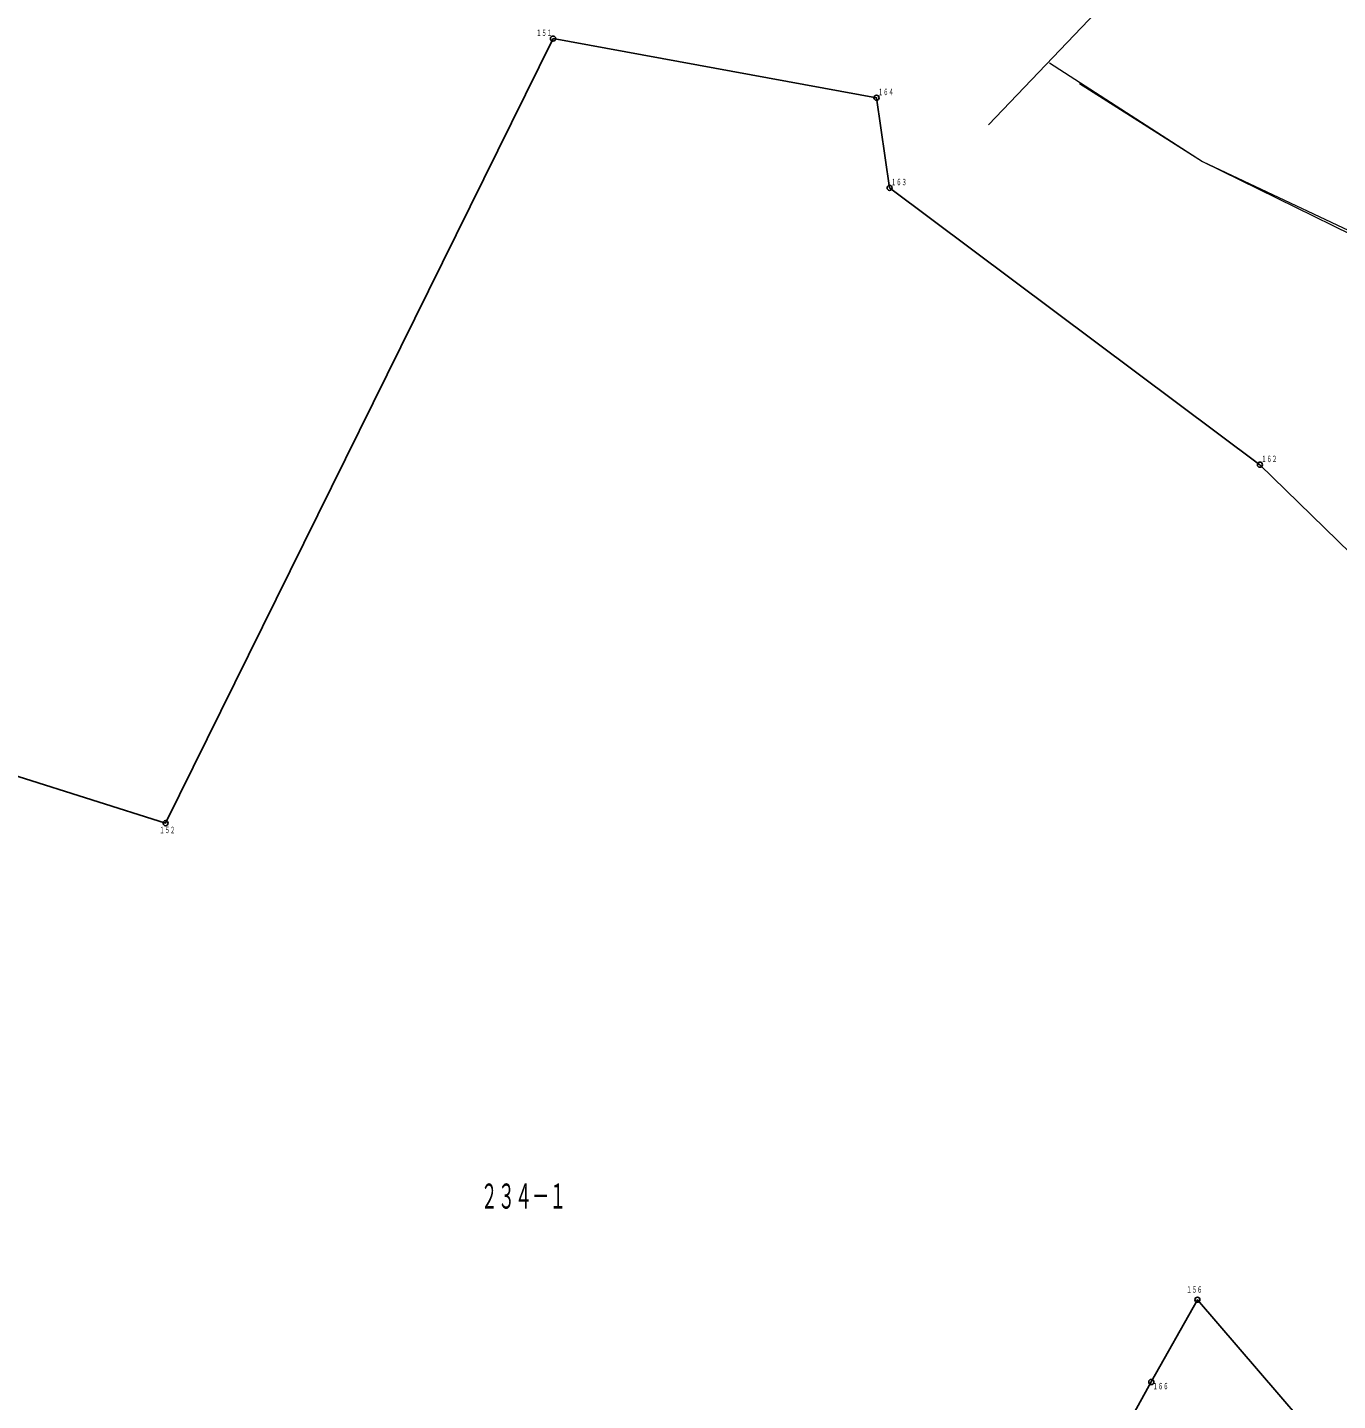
# Model space of a CAD drawing. Units: millimetres on the paper. Extents: x -947 to 759, y -3980 to 320.
# Drawn here: x -215.2 to -138.8, y 151.7 to 231.8 of the extents above; entities that cross this region are included whole.
import ezdxf
from ezdxf.enums import TextEntityAlignment as Align

# ---------------------------------------------------------------- set-up
doc = ezdxf.new("R2010")
doc.units = ezdxf.units.MM
doc.layers.add('0-6', color=7, linetype='Continuous', lineweight=9)
for name, color, linetype in [('6-3', 5, 'Continuous'), ('6-4', 3, 'Continuous'), ('6-5', 5, 'Continuous'), ('6-6', 5, 'Continuous')]:
    doc.layers.add(name, color=color, linetype=linetype)
doc.styles.add('ＭＳ ゴシック', font='')
doc.styles.get('ＭＳ ゴシック').set_extended_font_data('MS Gothic')

msp = doc.modelspace()

# ---------------------------------------------------------------- linework, layer by layer
at = {"layer": '0-6'}
for points in [[(-159.165, 226.127), (-134.538, 251.907), (-134.324, 255.487), (-134.72, 257.507), (-171.618, 286.327)], [(-159.165, 226.127), (-134.538, 251.907), (-134.324, 255.487), (-134.72, 257.507), (-171.618, 286.327)], [(-153.854, 228.527), (-146.695, 223.988), (-132.609, 217.068), (-116.361, 209.668), (-109.434, 204.888), (-103.71, 197.948), (-97.492, 186.968), (-88.057, 164.988), (-83.042, 158.788), (-75.158, 151.849), (-65.245, 141.109), (-45.302, 119.129), (-42.449, 114.369), (-41.014, 109.349)], [(-153.854, 228.527), (-146.695, 223.988), (-132.609, 217.068), (-116.361, 209.668), (-109.434, 204.888), (-103.71, 197.948), (-97.492, 186.968), (-88.057, 164.988), (-83.042, 158.788), (-75.158, 151.849), (-65.245, 141.109), (-45.302, 119.129), (-42.449, 114.369), (-41.014, 109.349)]]:
    msp.add_lwpolyline(points, dxfattribs=at)
at = {"layer": '0-6', "color": 5}
msp.add_lwpolyline([(-155.602, 229.727), (-146.695, 223.988), (-116.361, 209.668), (-109.434, 204.888), (-103.71, 197.948), (-97.492, 186.968), (-88.057, 164.988), (-83.042, 158.788), (-75.158, 151.849), (-45.302, 119.129), (-42.449, 114.369), (-38.391, 105.809)], dxfattribs=at)
msp.add_lwpolyline([(-155.602, 229.727), (-146.695, 223.988), (-116.361, 209.668), (-109.434, 204.888), (-103.71, 197.948), (-97.492, 186.968), (-88.057, 164.988), (-83.042, 158.788), (-75.158, 151.849), (-45.302, 119.129), (-42.449, 114.369), (-38.391, 105.809)], dxfattribs=at)
at = {"layer": '6-3'}
for points in [[(-239.943, 138.458), (-169.31, 117.055), (-162.082, 130.261), (-149.676, 152.82), (-146.99, 157.616), (-125.403, 132.494), (-114.941, 146.732), (-111.782, 150.85), (-114.247, 163.261), (-133.116, 183.527), (-132.015, 195.247), (-143.343, 206.302), (-164.933, 222.445), (-165.695, 227.698), (-184.558, 231.146)], [(-184.558, 231.146), (-207.144, 185.402), (-220.056, 189.474)]]:
    msp.add_lwpolyline(points, dxfattribs=at)
at = {"layer": '6-5'}
for centre in [(-184.558, 231.146), (-165.695, 227.698), (-164.933, 222.445), (-143.343, 206.302), (-207.144, 185.402), (-146.99, 157.616), (-149.676, 152.82)]:
    msp.add_circle(centre, 0.15, dxfattribs=at)

# ---------------------------------------------------------------- texts
at = {"layer": '6-4', "style": 'ＭＳ ゴシック', "width": 0.5}
msp.add_text('２３４－１', height=1.466, dxfattribs=at).set_placement((-188.776, 162.483), align=Align.BOTTOM_LEFT)
at = {"layer": '6-6', "style": 'ＭＳ ゴシック', "width": 0.6}
for s, p in [('１５１', (-185.538, 231.186)), ('１６４', (-165.615, 227.737)), ('１６３', (-164.853, 222.484)), ('１６２', (-143.263, 206.342)), ('１５２', (-207.506, 184.707)), ('１５６', (-147.623, 157.911)), ('１６６', (-149.596, 152.28))]:
    msp.add_text(s, height=0.3666, dxfattribs=at).set_placement(p, align=Align.BOTTOM_LEFT)

doc.saveas('drawing.dxf')
